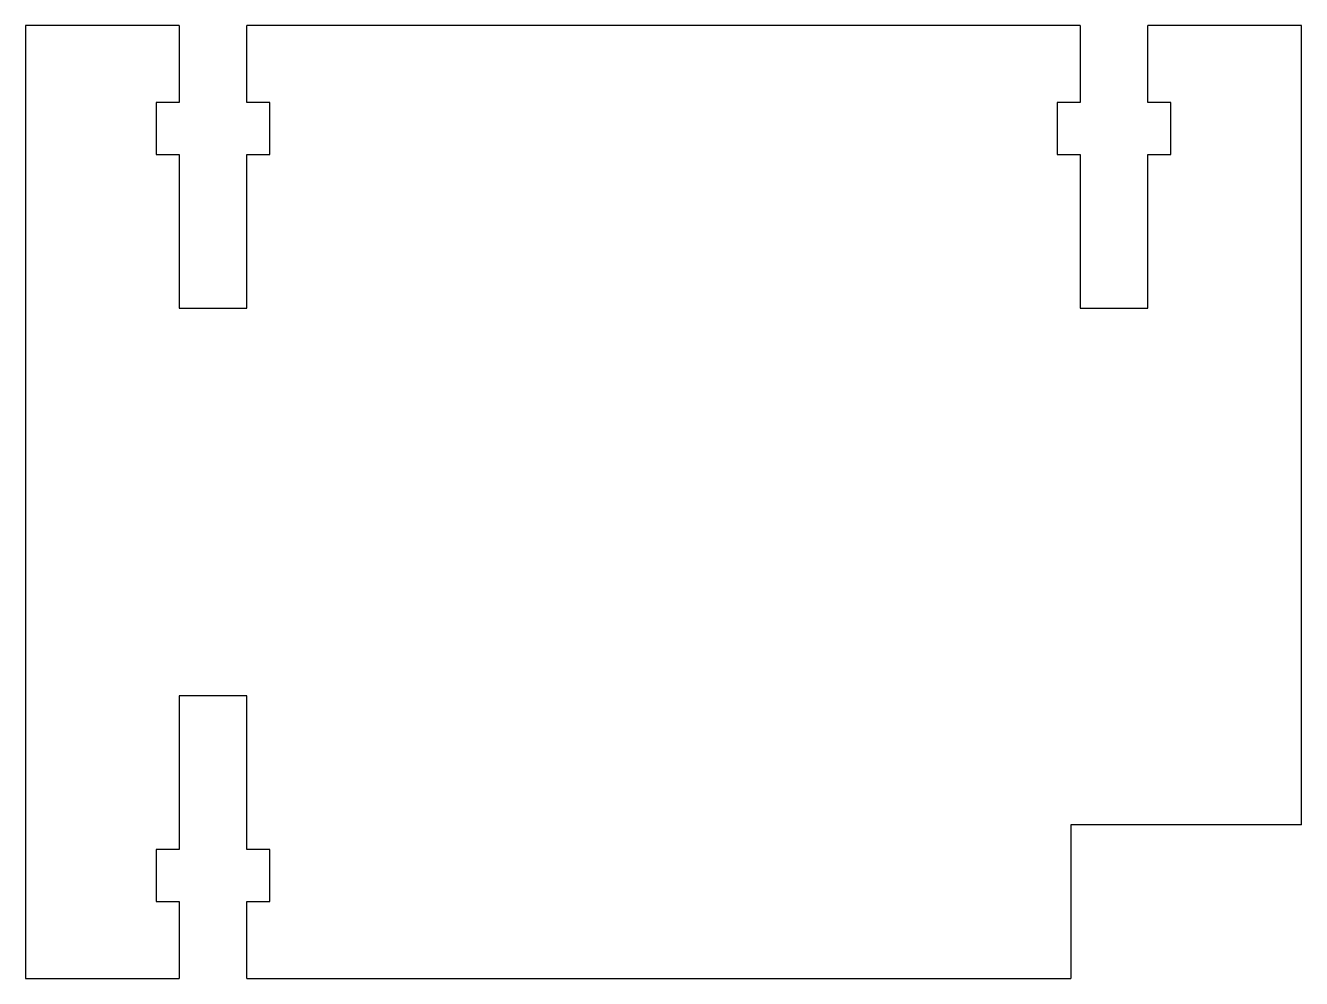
# Model space of a CAD drawing. Header units: millimetres. Extents: x -41.5 to 41.5, y -31 to 31.
import ezdxf

# ---------------------------------------------------------------- set-up
doc = ezdxf.new("R2010")
doc.units = ezdxf.units.MM

msp = doc.modelspace()

# ---------------------------------------------------------------- linework, layer by layer
at = {"color": 7, "linetype": 'Continuous', "lineweight": 25}
for p, q in [((-41.5, 31), (-41.5, -31)), ((-31.5, 31), (-41.5, 31)), ((-31.5, 31), (-31.5, 26)), ((-27.1, 26), (-27.1, 31)), ((27.1, 31), (-27.1, 31)), ((27.1, 31), (27.1, 26)), ((31.5, 26), (31.5, 31)), ((41.5, 31), (31.5, 31)), ((41.5, -21), (41.5, 31)), ((-31.5, 26), (-33, 26)), ((-33, 26), (-33, 22.6)), ((-25.6, 26), (-27.1, 26)), ((-25.6, 22.6), (-25.6, 26)), ((27.1, 26), (25.6, 26)), ((25.6, 26), (25.6, 22.6)), ((33, 26), (31.5, 26)), ((33, 22.6), (33, 26)), ((-33, 22.6), (-31.5, 22.6)), ((-31.5, 22.6), (-31.5, 12.6)), ((-27.1, 12.6), (-27.1, 22.6)), ((-27.1, 22.6), (-25.6, 22.6)), ((25.6, 22.6), (27.1, 22.6)), ((27.1, 22.6), (27.1, 12.6)), ((31.5, 12.6), (31.5, 22.6)), ((31.5, 22.6), (33, 22.6)), ((-31.5, 12.6), (-27.1, 12.6)), ((27.1, 12.6), (31.5, 12.6)), ((-27.1, -12.6), (-31.5, -12.6)), ((-31.5, -12.6), (-31.5, -22.6)), ((-27.1, -22.6), (-27.1, -12.6)), ((41.5, -21), (26.5, -21)), ((26.5, -21), (26.5, -31)), ((-31.5, -22.6), (-33, -22.6)), ((-33, -22.6), (-33, -26)), ((-25.6, -22.6), (-27.1, -22.6)), ((-25.6, -26), (-25.6, -22.6)), ((-33, -26), (-31.5, -26)), ((-31.5, -26), (-31.5, -31)), ((-27.1, -26), (-25.6, -26)), ((-27.1, -31), (-27.1, -26)), ((-41.5, -31), (-31.5, -31)), ((-27.1, -31), (26.5, -31))]:
    msp.add_line(p, q, dxfattribs=at)

doc.saveas('drawing.dxf')
